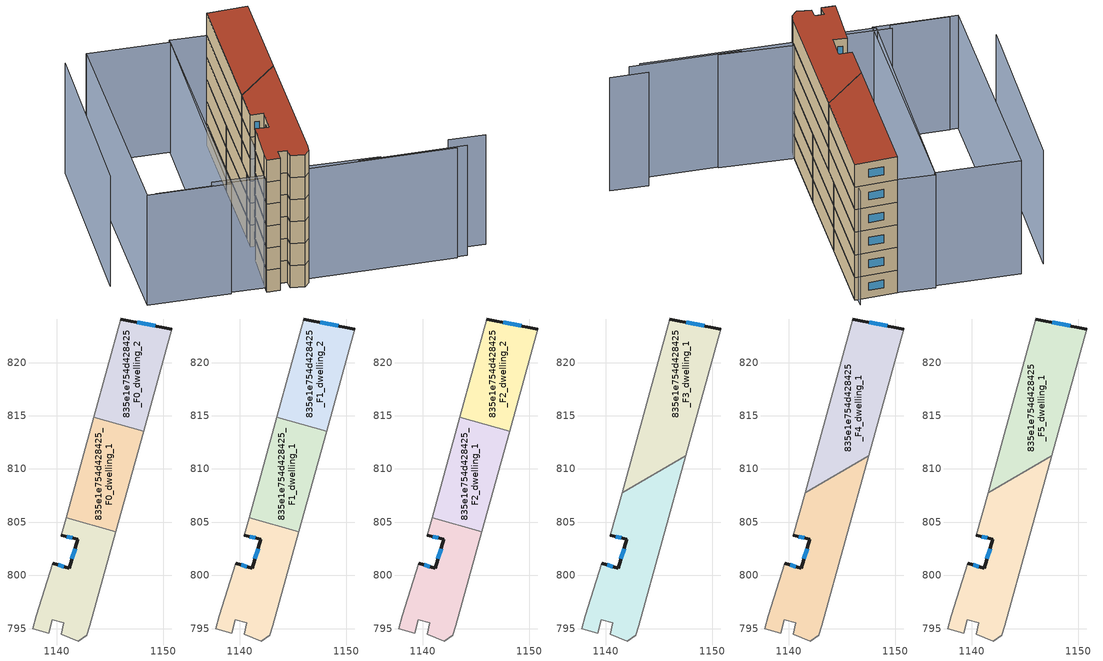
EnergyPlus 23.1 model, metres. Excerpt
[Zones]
835e1e754d428425_F0_dwelling_0
 floor ground (EU_floor_Construction): 1145.56,804.09 1143.11,795.24 1142.8,794.36 1142.01,793.83 1140.42,794.45 1140.67,795.55 1139.56,795.83 1139.23,794.56 1137.71,794.97 1138.05,796.18 1139.61,801.12 1141.15,800.66 1141.97,803.39 1140.42,803.75 1140.88,805.42 z0
 wall outside (EU_wall_Construction): 1140.42,803.75 1141.97,803.39 1141.15,800.66 1139.61,801.12 z0:3
 wall adiabatic (EU_wall_Construction): 1139.61,801.12 1138.05,796.18 1137.71,794.97 1139.23,794.56 1139.56,795.83 1140.67,795.55 1140.42,794.45 1142.01,793.83 1142.8,794.36 1143.11,795.24 1145.56,804.09 / 1140.88,805.42 1140.42,803.75 z0:3
 wall to 835e1e754d428425_F0_dwelling_1 (EU_wall_Construction): 1145.56,804.09 1140.88,805.42 z0:3
 window (EU_Window_Construction): 1140.65,800.81 1140.11,800.97 / 1141.7,802.5 1141.42,801.55 / 1140.93,803.63 1141.47,803.51 z0.98:2.02
835e1e754d428425_F0_dwelling_1
 floor ground (EU_floor_Construction): 1148.17,813.54 1145.56,804.09 1140.88,805.42 1143.47,814.87 z0
 wall adiabatic (EU_wall_Construction): 1143.47,814.87 1140.88,805.42 / 1145.56,804.09 1148.17,813.54 z0:3
 wall to 835e1e754d428425_F0_dwelling_2 (EU_wall_Construction): 1148.17,813.54 1143.47,814.87 z0:3
835e1e754d428425_F0_dwelling_2
 floor ground (EU_floor_Construction): 1150.82,823.14 1148.17,813.54 1143.47,814.87 1146,824.09 z0
 wall outside (EU_wall_Construction): 1150.82,823.14 1146,824.09 z0:3
 wall adiabatic (EU_wall_Construction): 1146,824.09 1143.47,814.87 / 1148.17,813.54 1150.82,823.14 z0:3
 window (EU_Window_Construction): 1149.25,823.45 1147.57,823.78 z0.98:2.02
835e1e754d428425_F1_dwelling_0
 floor to 835e1e754d428425_F0_dwelling_0 (EU_floor_Construction): 1145.56,804.09 1143.11,795.24 1142.8,794.36 1142.01,793.83 1140.42,794.45 1140.67,795.55 1139.56,795.83 1139.23,794.56 1137.71,794.97 1138.05,796.18 1139.61,801.12 1141.15,800.66 1141.97,803.39 1140.42,803.75 1140.88,805.42 z3
 wall outside (EU_wall_Construction): 1140.42,803.75 1141.97,803.39 1141.15,800.66 1139.61,801.12 z3:6
 wall adiabatic (EU_wall_Construction): 1139.61,801.12 1138.05,796.18 1137.71,794.97 1139.23,794.56 1139.56,795.83 1140.67,795.55 1140.42,794.45 1142.01,793.83 1142.8,794.36 1143.11,795.24 1145.56,804.09 / 1140.88,805.42 1140.42,803.75 z3:6
 wall to 835e1e754d428425_F1_dwelling_1 (EU_wall_Construction): 1145.56,804.09 1140.88,805.42 z3:6
 window (EU_Window_Construction): 1140.65,800.81 1140.11,800.97 / 1141.7,802.5 1141.42,801.55 / 1140.93,803.63 1141.47,803.51 z3.98:5.02
835e1e754d428425_F1_dwelling_1
 floor to 835e1e754d428425_F0_dwelling_1 (EU_floor_Construction): 1148.17,813.54 1145.56,804.09 1140.88,805.42 1143.47,814.87 z3
 wall adiabatic (EU_wall_Construction): 1143.47,814.87 1140.88,805.42 / 1145.56,804.09 1148.17,813.54 z3:6
 wall to 835e1e754d428425_F1_dwelling_2 (EU_wall_Construction): 1148.17,813.54 1143.47,814.87 z3:6
835e1e754d428425_F1_dwelling_2
 floor to 835e1e754d428425_F0_dwelling_2 (EU_floor_Construction): 1150.82,823.14 1148.17,813.54 1143.47,814.87 1146,824.09 z3
 wall outside (EU_wall_Construction): 1150.82,823.14 1146,824.09 z3:6
 wall adiabatic (EU_wall_Construction): 1146,824.09 1143.47,814.87 / 1148.17,813.54 1150.82,823.14 z3:6
 window (EU_Window_Construction): 1149.25,823.45 1147.57,823.78 z3.98:5.02
835e1e754d428425_F2_dwelling_0
 floor to 835e1e754d428425_F1_dwelling_0 (EU_floor_Construction): 1145.56,804.09 1143.11,795.24 1142.8,794.36 1142.01,793.83 1140.42,794.45 1140.67,795.55 1139.56,795.83 1139.23,794.56 1137.71,794.97 1138.05,796.18 1139.61,801.12 1141.15,800.66 1141.97,803.39 1140.42,803.75 1140.88,805.42 z6
 wall outside (EU_wall_Construction): 1140.42,803.75 1141.97,803.39 1141.15,800.66 1139.61,801.12 z6:9
 wall adiabatic (EU_wall_Construction): 1139.61,801.12 1138.05,796.18 1137.71,794.97 1139.23,794.56 1139.56,795.83 1140.67,795.55 1140.42,794.45 1142.01,793.83 1142.8,794.36 1143.11,795.24 1145.56,804.09 / 1140.88,805.42 1140.42,803.75 z6:9
 wall to 835e1e754d428425_F2_dwelling_1 (EU_wall_Construction): 1145.56,804.09 1140.88,805.42 z6:9
 window (EU_Window_Construction): 1140.65,800.81 1140.11,800.97 / 1141.7,802.5 1141.42,801.55 / 1140.93,803.63 1141.47,803.51 z6.98:8.02
835e1e754d428425_F2_dwelling_1
 floor to 835e1e754d428425_F1_dwelling_1 (EU_floor_Construction): 1148.17,813.54 1145.56,804.09 1140.88,805.42 1143.47,814.87 z6
 wall adiabatic (EU_wall_Construction): 1143.47,814.87 1140.88,805.42 / 1145.56,804.09 1148.17,813.54 z6:9
 wall to 835e1e754d428425_F2_dwelling_2 (EU_wall_Construction): 1148.17,813.54 1143.47,814.87 z6:9
835e1e754d428425_F2_dwelling_2
 floor to 835e1e754d428425_F1_dwelling_2 (EU_floor_Construction): 1150.82,823.14 1148.17,813.54 1143.47,814.87 1146,824.09 z6
 wall outside (EU_wall_Construction): 1150.82,823.14 1146,824.09 z6:9
 wall adiabatic (EU_wall_Construction): 1146,824.09 1143.47,814.87 / 1148.17,813.54 1150.82,823.14 z6:9
 window (EU_Window_Construction): 1149.25,823.45 1147.57,823.78 z6.98:8.02
835e1e754d428425_F3_dwelling_0
 floor to 835e1e754d428425_F2_dwelling_0 (EU_floor_Construction): 1145.56,804.09 1143.11,795.24 1142.8,794.36 1142.01,793.83 1140.42,794.45 1140.67,795.55 1139.56,795.83 1139.23,794.56 1137.71,794.97 1138.05,796.18 1139.61,801.12 1141.15,800.66 1141.97,803.39 1140.42,803.75 1140.88,805.42 z9
 floor to 835e1e754d428425_F2_dwelling_1 (EU_floor_Construction): 1147.53,811.22 1145.56,804.09 1140.88,805.42 1141.52,807.74 z9
 wall outside (EU_wall_Construction): 1140.42,803.75 1141.97,803.39 1141.15,800.66 1139.61,801.12 z9:12
 wall adiabatic (EU_wall_Construction): 1139.61,801.12 1138.05,796.18 1137.71,794.97 1139.23,794.56 1139.56,795.83 1140.67,795.55 1140.42,794.45 1142.01,793.83 1142.8,794.36 1143.11,795.24 1147.53,811.22 / 1141.52,807.74 1140.42,803.75 z9:12
 wall to 835e1e754d428425_F3_dwelling_1 (EU_wall_Construction): 1147.53,811.22 1141.52,807.74 z9:12
 window (EU_Window_Construction): 1140.65,800.81 1140.11,800.97 / 1141.7,802.5 1141.42,801.55 / 1140.93,803.63 1141.47,803.51 z9.98:11.02
835e1e754d428425_F3_dwelling_1
 floor to 835e1e754d428425_F2_dwelling_1 (EU_floor_Construction): 1148.16,813.54 1147.53,811.22 1141.52,807.74 1143.47,814.87 z9
 floor to 835e1e754d428425_F2_dwelling_2 (EU_floor_Construction): 1150.82,823.14 1148.16,813.54 1143.47,814.87 1146,824.09 z9
 wall outside (EU_wall_Construction): 1150.82,823.14 1146,824.09 z9:12
 wall adiabatic (EU_wall_Construction): 1146,824.09 1141.52,807.74 / 1147.53,811.22 1150.82,823.14 z9:12
 window (EU_Window_Construction): 1149.25,823.45 1147.57,823.78 z9.98:11.02
835e1e754d428425_F4_dwelling_0
 floor to 835e1e754d428425_F3_dwelling_0 (EU_floor_Construction): 1147.53,811.22 1143.11,795.24 1142.8,794.36 1142.01,793.83 1140.42,794.45 1140.67,795.55 1139.56,795.83 1139.23,794.56 1137.71,794.97 1138.05,796.18 1139.61,801.12 1141.15,800.66 1141.97,803.39 1140.42,803.75 1141.52,807.74 z12
 wall outside (EU_wall_Construction): 1140.42,803.75 1141.97,803.39 1141.15,800.66 1139.61,801.12 z12:15
 wall adiabatic (EU_wall_Construction): 1139.61,801.12 1138.05,796.18 1137.71,794.97 1139.23,794.56 1139.56,795.83 1140.67,795.55 1140.42,794.45 1142.01,793.83 1142.8,794.36 1143.11,795.24 1147.53,811.22 / 1141.52,807.74 1140.42,803.75 z12:15
 wall to 835e1e754d428425_F4_dwelling_1 (EU_wall_Construction): 1147.53,811.22 1141.52,807.74 z12:15
 window (EU_Window_Construction): 1140.65,800.81 1140.11,800.97 / 1141.7,802.5 1141.42,801.55 / 1140.93,803.63 1141.47,803.51 z12.98:14.02
835e1e754d428425_F4_dwelling_1
 floor to 835e1e754d428425_F3_dwelling_1 (EU_floor_Construction): 1150.82,823.14 1147.53,811.22 1141.52,807.74 1146,824.09 z12
 wall outside (EU_wall_Construction): 1150.82,823.14 1146,824.09 z12:15
 wall adiabatic (EU_wall_Construction): 1146,824.09 1141.52,807.74 / 1147.53,811.22 1150.82,823.14 z12:15
 window (EU_Window_Construction): 1149.25,823.45 1147.57,823.78 z12.98:14.02
835e1e754d428425_F5_dwelling_0
 floor to 835e1e754d428425_F4_dwelling_0 (EU_floor_Construction): 1147.53,811.22 1143.11,795.24 1142.8,794.36 1142.01,793.83 1140.42,794.45 1140.67,795.55 1139.56,795.83 1139.23,794.56 1137.71,794.97 1138.05,796.18 1139.61,801.12 1141.15,800.66 1141.97,803.39 1140.42,803.75 1141.52,807.74 z15
 wall outside (EU_wall_Construction): 1140.42,803.75 1141.97,803.39 1141.15,800.66 1139.61,801.12 z15:18
 wall adiabatic (EU_wall_Construction): 1139.61,801.12 1138.05,796.18 1137.71,794.97 1139.23,794.56 1139.56,795.83 1140.67,795.55 1140.42,794.45 1142.01,793.83 1142.8,794.36 1143.11,795.24 1147.53,811.22 / 1141.52,807.74 1140.42,803.75 z15:18
 wall to 835e1e754d428425_F5_dwelling_1 (EU_wall_Construction): 1147.53,811.22 1141.52,807.74 z15:18
 window (EU_Window_Construction): 1140.65,800.81 1140.11,800.97 / 1141.7,802.5 1141.42,801.55 / 1140.93,803.63 1141.47,803.51 z15.98:17.02
 roof outside (EU_roof_Construction): 1143.11,795.24 1147.53,811.22 1141.52,807.74 1140.42,803.75 1141.97,803.39 1141.15,800.66 1139.61,801.12 1138.05,796.18 1137.71,794.97 1139.23,794.56 1139.56,795.83 1140.67,795.55 1140.42,794.45 1142.01,793.83 1142.8,794.36 z18
835e1e754d428425_F5_dwelling_1
 floor to 835e1e754d428425_F4_dwelling_1 (EU_floor_Construction): 1150.82,823.14 1147.53,811.22 1141.52,807.74 1146,824.09 z15
 wall outside (EU_wall_Construction): 1150.82,823.14 1146,824.09 z15:18
 wall adiabatic (EU_wall_Construction): 1146,824.09 1141.52,807.74 / 1147.53,811.22 1150.82,823.14 z15:18
 window (EU_Window_Construction): 1149.25,823.45 1147.57,823.78 z15.98:17.02
 roof outside (EU_roof_Construction): 1147.53,811.22 1150.82,823.14 1146,824.09 1141.52,807.74 z18
shading: 1125.6,799.01 1132.08,797.27 / 1148.84,793.72 1161.12,790.56 / 1142.6,795.83 1151.44,793.22 / 1132.24,797.94 1142.55,795.02 / 1164,791.4 1159.76,792.59 / 1159.86,790.63 1143.06,795.04 / 1143.06,795.04 1150.73,824.23 / 1129.29,826.89 1122.82,804.55 / 1133.73,797 1141.86,825.28 / 1141.86,825.28 1146.25,824.02 / 1146.25,824.02 1138.12,795.74 / 1138.12,795.74 1133.73,797 / 1124.63,799.22 1132.33,827.43 / 1132.33,827.43 1141.74,824.86 / 1141.74,824.86 1134.04,796.65 / 1134.04,796.65 1124.63,799.22 z0:15
[Building]
EU S2 Campaign: North Axis=0; Terrain=City; Solar Distribution=FullExterior
[Site:Location]
Bologna: Latitude=44.5; Longitude=11.25; Time Zone=1; Elevation=37
[SizingPeriod:WeatherFileDays]
AnnualSizingPeriod: Begin Month=1; Begin Day of Month=1; End Month=12; End Day of Month=31; Day of Week for Start Day=Monday; Use Weather File Daylight Saving Period=No; Use Weather File Rain and Snow Indicators=No
[MATERIAL]
EU_InternalMass_Material: Roughness=MediumRough; Thickness=0.1; Conductivity=1; Density=1800; Specific Heat=900; Thermal Absorptance=0.9; Solar Absorptance=0.7; Visible Absorptance=0.7
[MATERIAL:NOMASS] Roughness=MediumRough; Thermal Absorptance=0.9; Solar Absorptance=0.7; Visible Absorptance=0.7
Name | Thermal Resistance
EU_wall_NoMass | 0.905828
EU_roof_NoMass | 0.37593
EU_floor_NoMass | 0.67114
[WINDOWMATERIAL:SIMPLEGLAZINGSYSTEM]
EU_Window_SimpleGlazing: UFactor=4.52486; Solar Heat Gain Coefficient=0.85; Visible Transmittance=0.85
[CONSTRUCTION]
EU_wall_Construction: EU_wall_NoMass
EU_roof_Construction: EU_roof_NoMass
EU_floor_Construction: EU_floor_NoMass
EU_Window_Construction: EU_Window_SimpleGlazing
EU_InternalMass_Construction: EU_InternalMass_Material
[ZONE] Type=1; Multiplier=1; Ceiling Height=autocalculate; Floor Area=autocalculate; Part of Total Floor Area=Yes
Name | Volume
835e1e754d428425_F0_dwelling_0; 835e1e754d428425_F1_dwelling_0; 835e1e754d428425_F2_dwelling_0 | 143.136
835e1e754d428425_F3_dwelling_0; 835e1e754d428425_F4_dwelling_0; 835e1e754d428425_F5_dwelling_0 | 214.708
835e1e754d428425_F0_dwelling_1; 835e1e754d428425_F1_dwelling_1; 835e1e754d428425_F2_dwelling_1 | 143.148
835e1e754d428425_F3_dwelling_1; 835e1e754d428425_F4_dwelling_1; 835e1e754d428425_F5_dwelling_1 | 214.701
835e1e754d428425_F0_dwelling_2; 835e1e754d428425_F1_dwelling_2; 835e1e754d428425_F2_dwelling_2 | 143.147
[INTERNALMASS] Construction=EU_InternalMass_Construction
Name | Zone or ZoneList | Surface Area
835e1e754d428425_F0_dwelling_0_EU_InternalMass | 835e1e754d428425_F0_dwelling_0 | 47.7123
835e1e754d428425_F0_dwelling_1_EU_InternalMass | 835e1e754d428425_F0_dwelling_1 | 47.7159
835e1e754d428425_F0_dwelling_2_EU_InternalMass | 835e1e754d428425_F0_dwelling_2 | 47.7157
835e1e754d428425_F1_dwelling_0_EU_InternalMass | 835e1e754d428425_F1_dwelling_0 | 47.7123
835e1e754d428425_F1_dwelling_1_EU_InternalMass | 835e1e754d428425_F1_dwelling_1 | 47.7159
835e1e754d428425_F1_dwelling_2_EU_InternalMass | 835e1e754d428425_F1_dwelling_2 | 47.7157
835e1e754d428425_F2_dwelling_0_EU_InternalMass | 835e1e754d428425_F2_dwelling_0 | 47.7123
835e1e754d428425_F2_dwelling_1_EU_InternalMass | 835e1e754d428425_F2_dwelling_1 | 47.7159
835e1e754d428425_F2_dwelling_2_EU_InternalMass | 835e1e754d428425_F2_dwelling_2 | 47.7157
835e1e754d428425_F3_dwelling_0_EU_InternalMass | 835e1e754d428425_F3_dwelling_0 | 71.5692
835e1e754d428425_F3_dwelling_1_EU_InternalMass | 835e1e754d428425_F3_dwelling_1 | 71.5674
835e1e754d428425_F4_dwelling_0_EU_InternalMass | 835e1e754d428425_F4_dwelling_0 | 71.5692
835e1e754d428425_F4_dwelling_1_EU_InternalMass | 835e1e754d428425_F4_dwelling_1 | 71.5674
835e1e754d428425_F5_dwelling_0_EU_InternalMass | 835e1e754d428425_F5_dwelling_0 | 71.5692
835e1e754d428425_F5_dwelling_1_EU_InternalMass | 835e1e754d428425_F5_dwelling_1 | 71.5674
[OTHEREQUIPMENT] Fuel Type=Electricity; Design Level Calculation Method=Watts/Area; Power per Zone Floor Area=1; Fraction Latent=0; Fraction Radiant=0; Fraction Lost=0; Carbon Dioxide Generation Rate=0; EndUse Subcategory=EU_Step8_InternalGains
Name | Zone or ZoneList or Space or SpaceList | Schedule
EU_Step8_InternalGain_835e1e754d428425_F0_dwelling_0_f000 | 835e1e754d428425_F0_dwelling_0 | EU_Step8_GainSchedule_835e1e754d428425_F0_dwelling_0_f000
EU_Step8_InternalGain_835e1e754d428425_F0_dwelling_1_f000 | 835e1e754d428425_F0_dwelling_1 | EU_Step8_GainSchedule_835e1e754d428425_F0_dwelling_1_f000
EU_Step8_InternalGain_835e1e754d428425_F0_dwelling_2_f000 | 835e1e754d428425_F0_dwelling_2 | EU_Step8_GainSchedule_835e1e754d428425_F0_dwelling_2_f000
EU_Step8_InternalGain_835e1e754d428425_F1_dwelling_0_f000 | 835e1e754d428425_F1_dwelling_0 | EU_Step8_GainSchedule_835e1e754d428425_F1_dwelling_0_f000
EU_Step8_InternalGain_835e1e754d428425_F1_dwelling_1_f000 | 835e1e754d428425_F1_dwelling_1 | EU_Step8_GainSchedule_835e1e754d428425_F1_dwelling_1_f000
EU_Step8_InternalGain_835e1e754d428425_F1_dwelling_2_f000 | 835e1e754d428425_F1_dwelling_2 | EU_Step8_GainSchedule_835e1e754d428425_F1_dwelling_2_f000
EU_Step8_InternalGain_835e1e754d428425_F2_dwelling_0_f000 | 835e1e754d428425_F2_dwelling_0 | EU_Step8_GainSchedule_835e1e754d428425_F2_dwelling_0_f000
EU_Step8_InternalGain_835e1e754d428425_F2_dwelling_1_f000 | 835e1e754d428425_F2_dwelling_1 | EU_Step8_GainSchedule_835e1e754d428425_F2_dwelling_1_f000
EU_Step8_InternalGain_835e1e754d428425_F2_dwelling_2_f000 | 835e1e754d428425_F2_dwelling_2 | EU_Step8_GainSchedule_835e1e754d428425_F2_dwelling_2_f000
EU_Step8_InternalGain_835e1e754d428425_F3_dwelling_0_f000 | 835e1e754d428425_F3_dwelling_0 | EU_Step8_GainSchedule_835e1e754d428425_F3_dwelling_0_f000
EU_Step8_InternalGain_835e1e754d428425_F3_dwelling_1_f000 | 835e1e754d428425_F3_dwelling_1 | EU_Step8_GainSchedule_835e1e754d428425_F3_dwelling_1_f000
EU_Step8_InternalGain_835e1e754d428425_F4_dwelling_0_f000 | 835e1e754d428425_F4_dwelling_0 | EU_Step8_GainSchedule_835e1e754d428425_F4_dwelling_0_f000
EU_Step8_InternalGain_835e1e754d428425_F4_dwelling_1_f000 | 835e1e754d428425_F4_dwelling_1 | EU_Step8_GainSchedule_835e1e754d428425_F4_dwelling_1_f000
EU_Step8_InternalGain_835e1e754d428425_F5_dwelling_0_f000 | 835e1e754d428425_F5_dwelling_0 | EU_Step8_GainSchedule_835e1e754d428425_F5_dwelling_0_f000
EU_Step8_InternalGain_835e1e754d428425_F5_dwelling_1_f000 | 835e1e754d428425_F5_dwelling_1 | EU_Step8_GainSchedule_835e1e754d428425_F5_dwelling_1_f000
[ZONEVENTILATION:DESIGNFLOWRATE] Schedule=EU_AlwaysOn; Design Flow Rate Calculation Method=AirChanges/Hour; Air Changes per Hour=0.73129; Ventilation Type=Natural; Fan Pressure Rise=0; Fan Total Efficiency=1; Constant Term Coefficient=1; Temperature Term Coefficient=0; Velocity Term Coefficient=0; Velocity Squared Term Coefficient=0; Minimum Indoor Temperature=-100; Maximum Indoor Temperature=100; Delta Temperature=-100; Minimum Outdoor Temperature=-100; Maximum Outdoor Temperature=100; Maximum Wind Speed=40
Name | Zone or ZoneList or Space or SpaceList
EU_ConstantAir_835e1e754d428425_F0_dwelling_0 | 835e1e754d428425_F0_dwelling_0
EU_ConstantAir_835e1e754d428425_F0_dwelling_1 | 835e1e754d428425_F0_dwelling_1
EU_ConstantAir_835e1e754d428425_F0_dwelling_2 | 835e1e754d428425_F0_dwelling_2
EU_ConstantAir_835e1e754d428425_F1_dwelling_0 | 835e1e754d428425_F1_dwelling_0
EU_ConstantAir_835e1e754d428425_F1_dwelling_1 | 835e1e754d428425_F1_dwelling_1
EU_ConstantAir_835e1e754d428425_F1_dwelling_2 | 835e1e754d428425_F1_dwelling_2
EU_ConstantAir_835e1e754d428425_F2_dwelling_0 | 835e1e754d428425_F2_dwelling_0
EU_ConstantAir_835e1e754d428425_F2_dwelling_1 | 835e1e754d428425_F2_dwelling_1
EU_ConstantAir_835e1e754d428425_F2_dwelling_2 | 835e1e754d428425_F2_dwelling_2
EU_ConstantAir_835e1e754d428425_F3_dwelling_0 | 835e1e754d428425_F3_dwelling_0
EU_ConstantAir_835e1e754d428425_F3_dwelling_1 | 835e1e754d428425_F3_dwelling_1
EU_ConstantAir_835e1e754d428425_F4_dwelling_0 | 835e1e754d428425_F4_dwelling_0
EU_ConstantAir_835e1e754d428425_F4_dwelling_1 | 835e1e754d428425_F4_dwelling_1
EU_ConstantAir_835e1e754d428425_F5_dwelling_0 | 835e1e754d428425_F5_dwelling_0
EU_ConstantAir_835e1e754d428425_F5_dwelling_1 | 835e1e754d428425_F5_dwelling_1
[HVACTEMPLATE:THERMOSTAT] Constant Heating Setpoint=20; Constant Cooling Setpoint=50
EU_HeatOnly_835e1e754d428425_F0_dwelling_0; EU_HeatOnly_835e1e754d428425_F0_dwelling_1; EU_HeatOnly_835e1e754d428425_F0_dwelling_2; EU_HeatOnly_835e1e754d428425_F1_dwelling_0; EU_HeatOnly_835e1e754d428425_F1_dwelling_1; EU_HeatOnly_835e1e754d428425_F1_dwelling_2; EU_HeatOnly_835e1e754d428425_F2_dwelling_0; EU_HeatOnly_835e1e754d428425_F2_dwelling_1; EU_HeatOnly_835e1e754d428425_F2_dwelling_2; EU_HeatOnly_835e1e754d428425_F3_dwelling_0; EU_HeatOnly_835e1e754d428425_F3_dwelling_1; EU_HeatOnly_835e1e754d428425_F4_dwelling_0; EU_HeatOnly_835e1e754d428425_F4_dwelling_1; EU_HeatOnly_835e1e754d428425_F5_dwelling_0; EU_HeatOnly_835e1e754d428425_F5_dwelling_1
[HVACTEMPLATE:ZONE:IDEALLOADSAIRSYSTEM] System Availability Schedule=EU_AlwaysOn; Maximum Heating Supply Air Temperature=50; Minimum Cooling Supply Air Temperature=13; Maximum Heating Supply Air Humidity Ratio=0.0156; Minimum Cooling Supply Air Humidity Ratio=0.0077; Heating Limit=NoLimit; Cooling Limit=NoLimit; Heating Availability Schedule=EU_AlwaysOn; Cooling Availability Schedule=EU_CoolingOff; Dehumidification Control Type=ConstantSensibleHeatRatio; Cooling Sensible Heat Ratio=0.7; Dehumidification Setpoint=60; Humidification Control Type=None; Humidification Setpoint=30; Outdoor Air Method=None; Outdoor Air Flow Rate per Person=0.00944; Outdoor Air Flow Rate per Zone Floor Area=0; Outdoor Air Flow Rate per Zone=0; Demand Controlled Ventilation Type=None; Outdoor Air Economizer Type=NoEconomizer; Heat Recovery Type=None; Sensible Heat Recovery Effectiveness=0.7; Latent Heat Recovery Effectiveness=0.65
Name | Template Thermostat
835e1e754d428425_F0_dwelling_0 | EU_HeatOnly_835e1e754d428425_F0_dwelling_0
835e1e754d428425_F0_dwelling_1 | EU_HeatOnly_835e1e754d428425_F0_dwelling_1
835e1e754d428425_F0_dwelling_2 | EU_HeatOnly_835e1e754d428425_F0_dwelling_2
835e1e754d428425_F1_dwelling_0 | EU_HeatOnly_835e1e754d428425_F1_dwelling_0
835e1e754d428425_F1_dwelling_1 | EU_HeatOnly_835e1e754d428425_F1_dwelling_1
835e1e754d428425_F1_dwelling_2 | EU_HeatOnly_835e1e754d428425_F1_dwelling_2
835e1e754d428425_F2_dwelling_0 | EU_HeatOnly_835e1e754d428425_F2_dwelling_0
835e1e754d428425_F2_dwelling_1 | EU_HeatOnly_835e1e754d428425_F2_dwelling_1
835e1e754d428425_F2_dwelling_2 | EU_HeatOnly_835e1e754d428425_F2_dwelling_2
835e1e754d428425_F3_dwelling_0 | EU_HeatOnly_835e1e754d428425_F3_dwelling_0
835e1e754d428425_F3_dwelling_1 | EU_HeatOnly_835e1e754d428425_F3_dwelling_1
835e1e754d428425_F4_dwelling_0 | EU_HeatOnly_835e1e754d428425_F4_dwelling_0
835e1e754d428425_F4_dwelling_1 | EU_HeatOnly_835e1e754d428425_F4_dwelling_1
835e1e754d428425_F5_dwelling_0 | EU_HeatOnly_835e1e754d428425_F5_dwelling_0
835e1e754d428425_F5_dwelling_1 | EU_HeatOnly_835e1e754d428425_F5_dwelling_1
[SIZING:ZONE] Zone Cooling Design Supply Air Temperature Input Method=SupplyAirTemperature; Zone Cooling Design Supply Air Temperature=13; Zone Heating Design Supply Air Temperature Input Method=SupplyAirTemperature; Zone Heating Design Supply Air Temperature=50; Zone Cooling Design Supply Air Humidity Ratio=0.008; Zone Heating Design Supply Air Humidity Ratio=0.008; Cooling Design Air Flow Method=DesignDay; Cooling Design Air Flow Rate=0; Cooling Minimum Air Flow per Zone Floor Area=0.000762; Cooling Minimum Air Flow=0; Cooling Minimum Air Flow Fraction=0.2; Heating Design Air Flow Method=DesignDay; Heating Design Air Flow Rate=0; Heating Maximum Air Flow per Zone Floor Area=0.002032; Heating Maximum Air Flow=0.141576; Heating Maximum Air Flow Fraction=0.3; Account for Dedicated Outdoor Air System=No; Dedicated Outdoor Air System Control Strategy=NeutralSupplyAir; Dedicated Outdoor Air Low Setpoint Temperature for Design=autosize; Dedicated Outdoor Air High Setpoint Temperature for Design=autosize; Zone Load Sizing Method=Sensible Load Only No Latent Load; Zone Latent Cooling Design Supply Air Humidity Ratio Input Method=HumidityRatioDifference; Zone Cooling Design Supply Air Humidity Ratio Difference=0.005; Zone Latent Heating Design Supply Air Humidity Ratio Input Method=HumidityRatioDifference; Zone Humidification Design Supply Air Humidity Ratio Difference=0.005
835e1e754d428425_F0_dwelling_0; 835e1e754d428425_F0_dwelling_1; 835e1e754d428425_F0_dwelling_2; 835e1e754d428425_F1_dwelling_0; 835e1e754d428425_F1_dwelling_1; 835e1e754d428425_F1_dwelling_2; 835e1e754d428425_F2_dwelling_0; 835e1e754d428425_F2_dwelling_1; 835e1e754d428425_F2_dwelling_2; 835e1e754d428425_F3_dwelling_0; 835e1e754d428425_F3_dwelling_1; 835e1e754d428425_F4_dwelling_0; 835e1e754d428425_F4_dwelling_1; 835e1e754d428425_F5_dwelling_0; 835e1e754d428425_F5_dwelling_1
[SCHEDULE:CONSTANT]
Name | Hourly Value
EU_AlwaysOn | 1
EU_CoolingOff | 0
[SCHEDULE:FILE] Column Number=1; Rows to Skip at Top=0; Number of Hours of Data=8760; Column Separator=Comma; Interpolate to Timestep=No; Minutes per Item=60; Adjust Schedule for Daylight Savings=Yes
Name | File
EU_Step8_GainSchedule_835e1e754d428425_F0_dwelling_0_f000 | ../../schedules/835e1e754d428425/835e1e754d428425_F0_dwelling_0_f000_gain.csv
EU_Step8_GainSchedule_835e1e754d428425_F0_dwelling_1_f000 | ../../schedules/835e1e754d428425/835e1e754d428425_F0_dwelling_1_f000_gain.csv
EU_Step8_GainSchedule_835e1e754d428425_F0_dwelling_2_f000 | ../../schedules/835e1e754d428425/835e1e754d428425_F0_dwelling_2_f000_gain.csv
EU_Step8_GainSchedule_835e1e754d428425_F1_dwelling_0_f000 | ../../schedules/835e1e754d428425/835e1e754d428425_F1_dwelling_0_f000_gain.csv
EU_Step8_GainSchedule_835e1e754d428425_F1_dwelling_1_f000 | ../../schedules/835e1e754d428425/835e1e754d428425_F1_dwelling_1_f000_gain.csv
EU_Step8_GainSchedule_835e1e754d428425_F1_dwelling_2_f000 | ../../schedules/835e1e754d428425/835e1e754d428425_F1_dwelling_2_f000_gain.csv
EU_Step8_GainSchedule_835e1e754d428425_F2_dwelling_0_f000 | ../../schedules/835e1e754d428425/835e1e754d428425_F2_dwelling_0_f000_gain.csv
EU_Step8_GainSchedule_835e1e754d428425_F2_dwelling_1_f000 | ../../schedules/835e1e754d428425/835e1e754d428425_F2_dwelling_1_f000_gain.csv
EU_Step8_GainSchedule_835e1e754d428425_F2_dwelling_2_f000 | ../../schedules/835e1e754d428425/835e1e754d428425_F2_dwelling_2_f000_gain.csv
EU_Step8_GainSchedule_835e1e754d428425_F3_dwelling_0_f000 | ../../schedules/835e1e754d428425/835e1e754d428425_F3_dwelling_0_f000_gain.csv
EU_Step8_GainSchedule_835e1e754d428425_F3_dwelling_1_f000 | ../../schedules/835e1e754d428425/835e1e754d428425_F3_dwelling_1_f000_gain.csv
EU_Step8_GainSchedule_835e1e754d428425_F4_dwelling_0_f000 | ../../schedules/835e1e754d428425/835e1e754d428425_F4_dwelling_0_f000_gain.csv
EU_Step8_GainSchedule_835e1e754d428425_F4_dwelling_1_f000 | ../../schedules/835e1e754d428425/835e1e754d428425_F4_dwelling_1_f000_gain.csv
EU_Step8_GainSchedule_835e1e754d428425_F5_dwelling_0_f000 | ../../schedules/835e1e754d428425/835e1e754d428425_F5_dwelling_0_f000_gain.csv
EU_Step8_GainSchedule_835e1e754d428425_F5_dwelling_1_f000 | ../../schedules/835e1e754d428425/835e1e754d428425_F5_dwelling_1_f000_gain.csv
